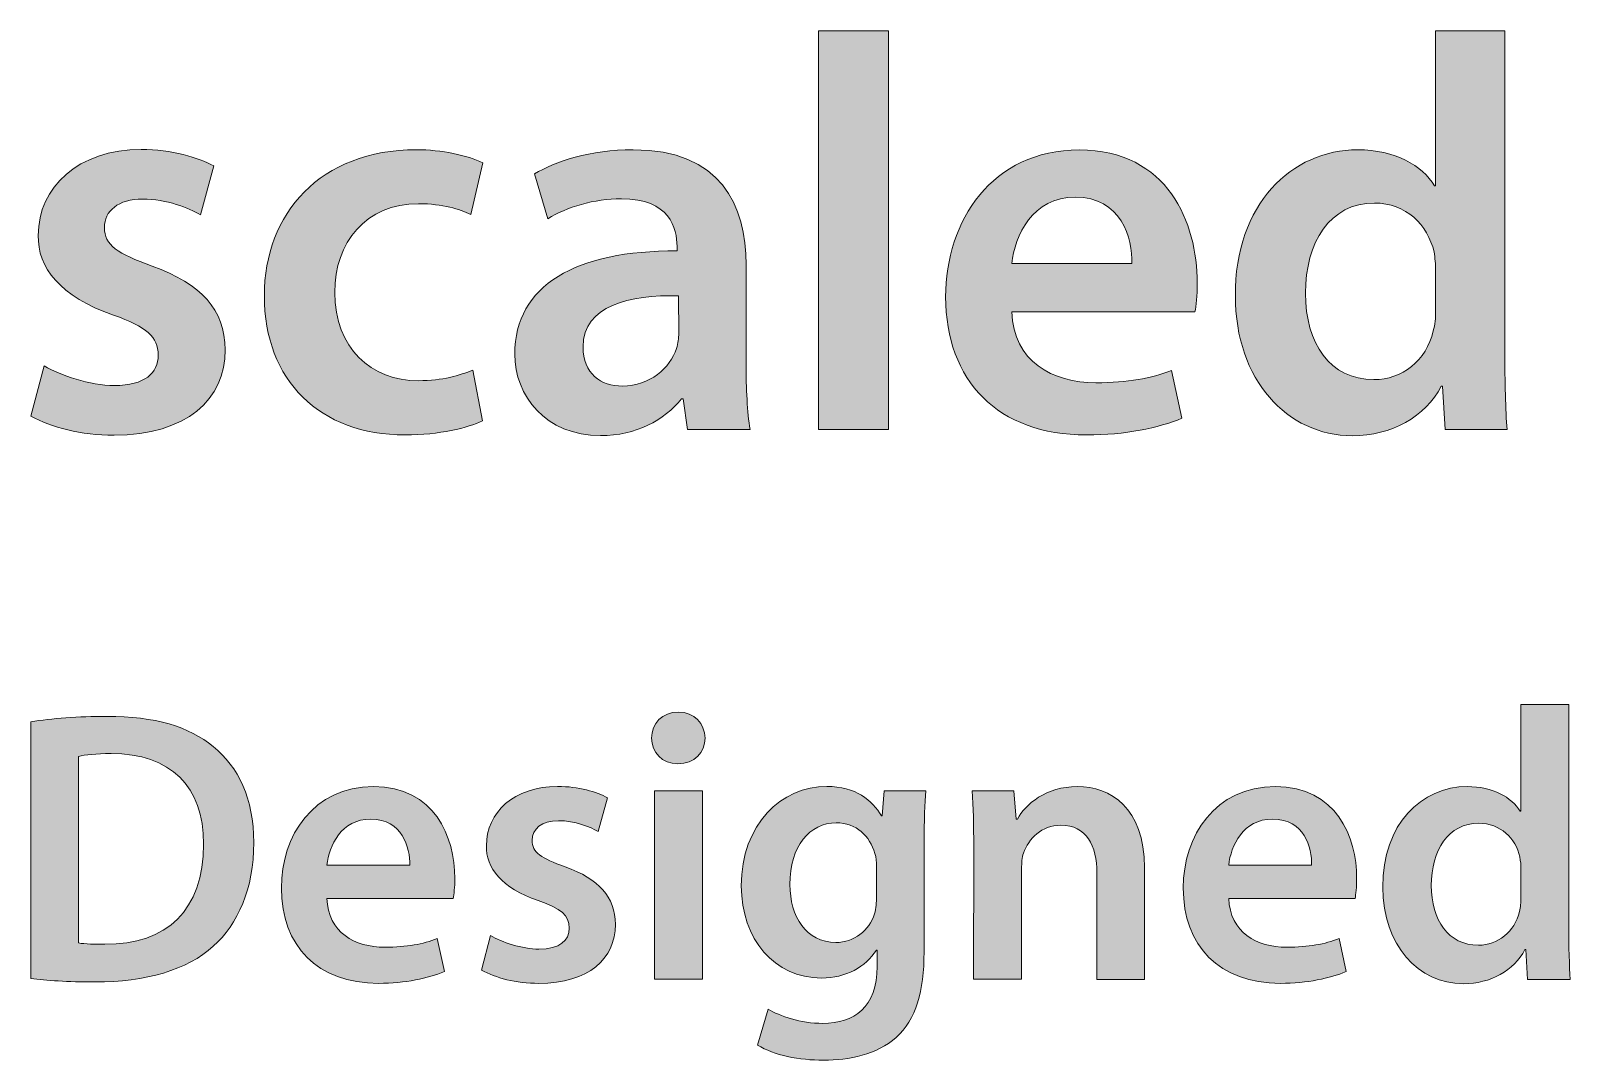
# Model space of a CAD drawing. Header units: inches. Extents: x 589 to 2016, y -1839 to -951.
# Drawn here: x 1206.03 to 1220.46, y -1617.81 to -1608.16 of the extents above; entities that cross this region are included whole.
import ezdxf

# ---------------------------------------------------------------- set-up
doc = ezdxf.new("R2010")
doc.units = ezdxf.units.IN
doc.header["$MEASUREMENT"] = 0
doc.layers.add('Layer 1', color=7, linetype='Continuous')

# ---------------------------------------------------------------- blocks, each defined once
blk = doc.blocks.new('block 74')
at = {"layer": 'Layer 1', "true_color": 0x010101}
h = blk.add_hatch(color=18, dxfattribs=at)
h.dxf.hatch_style = 2
h.paths.add_polyline_path([(1213.414, -1608.162), (1214.068, -1608.162), (1214.068, -1611.897), (1213.414, -1611.897)])
h = blk.add_hatch(color=18, dxfattribs=at)
h.dxf.hatch_style = 2
edge = h.paths.add_edge_path()
edge.add_spline(control_points=[(1219.844, -1608.162), (1219.844, -1608.162), (1219.844, -1611.176), (1219.844, -1611.176), (1219.844, -1611.438), (1219.853, -1611.723), (1219.865, -1611.897), (1219.865, -1611.897), (1219.286, -1611.897), (1219.286, -1611.897), (1219.286, -1611.897), (1219.259, -1611.491), (1219.259, -1611.491), (1219.259, -1611.491), (1219.249, -1611.491), (1219.249, -1611.491), (1219.096, -1611.778), (1218.786, -1611.955), (1218.414, -1611.955), (1217.804, -1611.955), (1217.319, -1611.432), (1217.319, -1610.645), (1217.312, -1609.786), (1217.85, -1609.276), (1218.465, -1609.276), (1218.818, -1609.276), (1219.07, -1609.425), (1219.186, -1609.613), (1219.186, -1609.613), (1219.196, -1609.613), (1219.196, -1609.613), (1219.196, -1609.613), (1219.196, -1608.162), (1219.196, -1608.162), (1219.196, -1608.162), (1219.844, -1608.162), (1219.844, -1608.162), (1219.844, -1608.162), (1219.844, -1608.162), (1219.844, -1608.162)], knot_values=[0, 0, 0, 0, 1, 1, 1, 2, 2, 2, 3, 3, 3, 4, 4, 4, 5, 5, 5, 6, 6, 6, 7, 7, 7, 8, 8, 8, 9, 9, 9, 10, 10, 10, 11, 11, 11, 12, 12, 12, 13, 13, 13, 13], degree=3, periodic=1)
edge = h.paths.add_edge_path()
edge.add_spline(control_points=[(1219.196, -1610.402), (1219.196, -1610.351), (1219.19, -1610.287), (1219.181, -1610.233), (1219.123, -1609.98), (1218.918, -1609.775), (1218.623, -1609.775), (1218.206, -1609.775), (1217.976, -1610.143), (1217.976, -1610.621), (1217.976, -1611.089), (1218.206, -1611.43), (1218.617, -1611.43), (1218.879, -1611.43), (1219.11, -1611.252), (1219.174, -1610.973), (1219.19, -1610.916), (1219.196, -1610.852), (1219.196, -1610.784), (1219.196, -1610.784), (1219.196, -1610.402), (1219.196, -1610.402), (1219.196, -1610.402), (1219.196, -1610.402), (1219.196, -1610.402)], knot_values=[0, 0, 0, 0, 1, 1, 1, 2, 2, 2, 3, 3, 3, 4, 4, 4, 5, 5, 5, 6, 6, 6, 7, 7, 7, 8, 8, 8, 8], degree=3, periodic=1)
h = blk.add_hatch(color=18, dxfattribs=at)
h.dxf.hatch_style = 2
edge = h.paths.add_edge_path()
edge.add_spline(control_points=[(1206.157, -1611.301), (1206.305, -1611.39), (1206.583, -1611.485), (1206.814, -1611.485), (1207.099, -1611.485), (1207.224, -1611.369), (1207.224, -1611.2), (1207.224, -1611.027), (1207.118, -1610.937), (1206.804, -1610.825), (1206.305, -1610.652), (1206.093, -1610.378), (1206.1, -1610.078), (1206.1, -1609.627), (1206.473, -1609.274), (1207.066, -1609.274), (1207.352, -1609.274), (1207.599, -1609.348), (1207.746, -1609.428), (1207.746, -1609.428), (1207.62, -1609.886), (1207.62, -1609.886), (1207.51, -1609.823), (1207.305, -1609.738), (1207.079, -1609.738), (1206.849, -1609.738), (1206.72, -1609.848), (1206.72, -1610.007), (1206.72, -1610.169), (1206.842, -1610.249), (1207.169, -1610.366), (1207.632, -1610.535), (1207.848, -1610.771), (1207.852, -1611.15), (1207.852, -1611.613), (1207.49, -1611.95), (1206.811, -1611.95), (1206.501, -1611.95), (1206.222, -1611.877), (1206.032, -1611.771), (1206.032, -1611.771), (1206.157, -1611.301), (1206.157, -1611.301)], knot_values=[0, 0, 0, 0, 1, 1, 1, 2, 2, 2, 3, 3, 3, 4, 4, 4, 5, 5, 5, 6, 6, 6, 7, 7, 7, 8, 8, 8, 9, 9, 9, 10, 10, 10, 11, 11, 11, 12, 12, 12, 13, 13, 13, 14, 14, 14, 14], degree=3, periodic=1)
h = blk.add_hatch(color=18, dxfattribs=at)
h.dxf.hatch_style = 2
edge = h.paths.add_edge_path()
edge.add_spline(control_points=[(1210.264, -1611.816), (1210.128, -1611.881), (1209.86, -1611.948), (1209.539, -1611.948), (1208.738, -1611.948), (1208.219, -1611.439), (1208.219, -1610.644), (1208.219, -1609.875), (1208.744, -1609.276), (1209.644, -1609.276), (1209.88, -1609.276), (1210.121, -1609.328), (1210.268, -1609.398), (1210.268, -1609.398), (1210.153, -1609.882), (1210.153, -1609.882), (1210.048, -1609.833), (1209.896, -1609.782), (1209.663, -1609.782), (1209.171, -1609.782), (1208.876, -1610.145), (1208.88, -1610.612), (1208.88, -1611.138), (1209.221, -1611.44), (1209.663, -1611.44), (1209.892, -1611.44), (1210.048, -1611.39), (1210.173, -1611.34), (1210.173, -1611.34), (1210.264, -1611.816), (1210.264, -1611.816)], knot_values=[0, 0, 0, 0, 1, 1, 1, 2, 2, 2, 3, 3, 3, 4, 4, 4, 5, 5, 5, 6, 6, 6, 7, 7, 7, 8, 8, 8, 9, 9, 9, 10, 10, 10, 10], degree=3, periodic=1)
h = blk.add_hatch(color=18, dxfattribs=at)
h.dxf.hatch_style = 2
edge = h.paths.add_edge_path()
edge.add_spline(control_points=[(1212.186, -1611.897), (1212.186, -1611.897), (1212.144, -1611.611), (1212.144, -1611.611), (1212.144, -1611.611), (1212.127, -1611.611), (1212.127, -1611.611), (1211.97, -1611.81), (1211.702, -1611.954), (1211.37, -1611.954), (1210.855, -1611.954), (1210.566, -1611.578), (1210.566, -1611.191), (1210.566, -1610.545), (1211.14, -1610.218), (1212.087, -1610.224), (1212.087, -1610.224), (1212.087, -1610.182), (1212.087, -1610.182), (1212.087, -1610.013), (1212.019, -1609.735), (1211.565, -1609.735), (1211.313, -1609.735), (1211.049, -1609.813), (1210.877, -1609.923), (1210.877, -1609.923), (1210.751, -1609.503), (1210.751, -1609.503), (1210.94, -1609.387), (1211.273, -1609.276), (1211.677, -1609.276), (1212.497, -1609.276), (1212.734, -1609.797), (1212.734, -1610.355), (1212.734, -1610.355), (1212.734, -1611.281), (1212.734, -1611.281), (1212.734, -1611.512), (1212.745, -1611.739), (1212.771, -1611.897), (1212.771, -1611.897), (1212.186, -1611.897), (1212.186, -1611.897), (1212.186, -1611.897), (1212.186, -1611.897), (1212.186, -1611.897)], knot_values=[0, 0, 0, 0, 1, 1, 1, 2, 2, 2, 3, 3, 3, 4, 4, 4, 5, 5, 5, 6, 6, 6, 7, 7, 7, 8, 8, 8, 9, 9, 9, 10, 10, 10, 11, 11, 11, 12, 12, 12, 13, 13, 13, 14, 14, 14, 15, 15, 15, 15], degree=3, periodic=1)
edge = h.paths.add_edge_path()
edge.add_spline(control_points=[(1212.101, -1610.644), (1211.643, -1610.635), (1211.206, -1610.734), (1211.206, -1611.122), (1211.206, -1611.375), (1211.37, -1611.49), (1211.575, -1611.49), (1211.832, -1611.49), (1212.024, -1611.321), (1212.081, -1611.137), (1212.097, -1611.09), (1212.103, -1611.038), (1212.103, -1610.998), (1212.103, -1610.998), (1212.101, -1610.644), (1212.101, -1610.644), (1212.101, -1610.644), (1212.101, -1610.644), (1212.101, -1610.644)], knot_values=[0, 0, 0, 0, 1, 1, 1, 2, 2, 2, 3, 3, 3, 4, 4, 4, 5, 5, 5, 6, 6, 6, 6], degree=3, periodic=1)
h = blk.add_hatch(color=18, dxfattribs=at)
h.dxf.hatch_style = 2
edge = h.paths.add_edge_path()
edge.add_spline(control_points=[(1215.224, -1610.796), (1215.24, -1611.259), (1215.603, -1611.459), (1216.012, -1611.459), (1216.313, -1611.459), (1216.528, -1611.417), (1216.722, -1611.344), (1216.722, -1611.344), (1216.818, -1611.792), (1216.818, -1611.792), (1216.597, -1611.881), (1216.292, -1611.948), (1215.924, -1611.948), (1215.093, -1611.948), (1214.604, -1611.439), (1214.604, -1610.654), (1214.604, -1609.943), (1215.037, -1609.278), (1215.856, -1609.278), (1216.687, -1609.278), (1216.962, -1609.961), (1216.962, -1610.523), (1216.962, -1610.646), (1216.952, -1610.738), (1216.94, -1610.796), (1216.94, -1610.796), (1215.224, -1610.796), (1215.224, -1610.796), (1215.224, -1610.796), (1215.224, -1610.796), (1215.224, -1610.796)], knot_values=[0, 0, 0, 0, 1, 1, 1, 2, 2, 2, 3, 3, 3, 4, 4, 4, 5, 5, 5, 6, 6, 6, 7, 7, 7, 8, 8, 8, 9, 9, 9, 10, 10, 10, 10], degree=3, periodic=1)
edge = h.paths.add_edge_path()
edge.add_spline(control_points=[(1216.35, -1610.343), (1216.356, -1610.107), (1216.25, -1609.719), (1215.819, -1609.719), (1215.419, -1609.719), (1215.251, -1610.08), (1215.223, -1610.343), (1215.223, -1610.343), (1216.35, -1610.343), (1216.35, -1610.343)], knot_values=[0, 0, 0, 0, 1, 1, 1, 2, 2, 2, 3, 3, 3, 3], degree=3, periodic=1)
at = {"layer": 'Layer 1', "lineweight": 0}
blk.add_lwpolyline([(1213.414, -1608.162), (1214.068, -1608.162), (1214.068, -1611.897), (1213.414, -1611.897), (1213.414, -1608.162)], dxfattribs=at)
for points, knots in [([(1219.844, -1608.162), (1219.844, -1608.162), (1219.844, -1611.176), (1219.844, -1611.176), (1219.844, -1611.438), (1219.853, -1611.723), (1219.865, -1611.897), (1219.865, -1611.897), (1219.286, -1611.897), (1219.286, -1611.897), (1219.286, -1611.897), (1219.259, -1611.491), (1219.259, -1611.491), (1219.259, -1611.491), (1219.249, -1611.491), (1219.249, -1611.491), (1219.096, -1611.778), (1218.786, -1611.955), (1218.414, -1611.955), (1217.804, -1611.955), (1217.319, -1611.432), (1217.319, -1610.645), (1217.312, -1609.786), (1217.85, -1609.276), (1218.465, -1609.276), (1218.818, -1609.276), (1219.07, -1609.425), (1219.186, -1609.613), (1219.186, -1609.613), (1219.196, -1609.613), (1219.196, -1609.613), (1219.196, -1609.613), (1219.196, -1608.162), (1219.196, -1608.162), (1219.196, -1608.162), (1219.844, -1608.162), (1219.844, -1608.162), (1219.844, -1608.162), (1219.844, -1608.162), (1219.844, -1608.162)], [0, 0, 0, 0, 1, 1, 1, 2, 2, 2, 3, 3, 3, 4, 4, 4, 5, 5, 5, 6, 6, 6, 7, 7, 7, 8, 8, 8, 9, 9, 9, 10, 10, 10, 11, 11, 11, 12, 12, 12, 13, 13, 13, 13]), ([(1206.157, -1611.301), (1206.305, -1611.39), (1206.583, -1611.485), (1206.814, -1611.485), (1207.099, -1611.485), (1207.224, -1611.369), (1207.224, -1611.2), (1207.224, -1611.027), (1207.118, -1610.937), (1206.804, -1610.825), (1206.305, -1610.652), (1206.093, -1610.378), (1206.1, -1610.078), (1206.1, -1609.627), (1206.473, -1609.274), (1207.066, -1609.274), (1207.352, -1609.274), (1207.599, -1609.348), (1207.746, -1609.428), (1207.746, -1609.428), (1207.62, -1609.886), (1207.62, -1609.886), (1207.51, -1609.823), (1207.305, -1609.738), (1207.079, -1609.738), (1206.849, -1609.738), (1206.72, -1609.848), (1206.72, -1610.007), (1206.72, -1610.169), (1206.842, -1610.249), (1207.169, -1610.366), (1207.632, -1610.535), (1207.848, -1610.771), (1207.852, -1611.15), (1207.852, -1611.613), (1207.49, -1611.95), (1206.811, -1611.95), (1206.501, -1611.95), (1206.222, -1611.877), (1206.032, -1611.771), (1206.032, -1611.771), (1206.157, -1611.301), (1206.157, -1611.301)], [0, 0, 0, 0, 1, 1, 1, 2, 2, 2, 3, 3, 3, 4, 4, 4, 5, 5, 5, 6, 6, 6, 7, 7, 7, 8, 8, 8, 9, 9, 9, 10, 10, 10, 11, 11, 11, 12, 12, 12, 13, 13, 13, 14, 14, 14, 14]), ([(1210.264, -1611.816), (1210.128, -1611.881), (1209.86, -1611.948), (1209.539, -1611.948), (1208.738, -1611.948), (1208.219, -1611.439), (1208.219, -1610.644), (1208.219, -1609.875), (1208.744, -1609.276), (1209.644, -1609.276), (1209.88, -1609.276), (1210.121, -1609.328), (1210.268, -1609.398), (1210.268, -1609.398), (1210.153, -1609.882), (1210.153, -1609.882), (1210.048, -1609.833), (1209.896, -1609.782), (1209.663, -1609.782), (1209.171, -1609.782), (1208.876, -1610.145), (1208.88, -1610.612), (1208.88, -1611.138), (1209.221, -1611.44), (1209.663, -1611.44), (1209.892, -1611.44), (1210.048, -1611.39), (1210.173, -1611.34), (1210.173, -1611.34), (1210.264, -1611.816), (1210.264, -1611.816)], [0, 0, 0, 0, 1, 1, 1, 2, 2, 2, 3, 3, 3, 4, 4, 4, 5, 5, 5, 6, 6, 6, 7, 7, 7, 8, 8, 8, 9, 9, 9, 10, 10, 10, 10]), ([(1212.186, -1611.897), (1212.186, -1611.897), (1212.144, -1611.611), (1212.144, -1611.611), (1212.144, -1611.611), (1212.127, -1611.611), (1212.127, -1611.611), (1211.97, -1611.81), (1211.702, -1611.954), (1211.37, -1611.954), (1210.855, -1611.954), (1210.566, -1611.578), (1210.566, -1611.191), (1210.566, -1610.545), (1211.14, -1610.218), (1212.087, -1610.224), (1212.087, -1610.224), (1212.087, -1610.182), (1212.087, -1610.182), (1212.087, -1610.013), (1212.019, -1609.735), (1211.565, -1609.735), (1211.313, -1609.735), (1211.049, -1609.813), (1210.877, -1609.923), (1210.877, -1609.923), (1210.751, -1609.503), (1210.751, -1609.503), (1210.94, -1609.387), (1211.273, -1609.276), (1211.677, -1609.276), (1212.497, -1609.276), (1212.734, -1609.797), (1212.734, -1610.355), (1212.734, -1610.355), (1212.734, -1611.281), (1212.734, -1611.281), (1212.734, -1611.512), (1212.745, -1611.739), (1212.771, -1611.897), (1212.771, -1611.897), (1212.186, -1611.897), (1212.186, -1611.897), (1212.186, -1611.897), (1212.186, -1611.897), (1212.186, -1611.897)], [0, 0, 0, 0, 1, 1, 1, 2, 2, 2, 3, 3, 3, 4, 4, 4, 5, 5, 5, 6, 6, 6, 7, 7, 7, 8, 8, 8, 9, 9, 9, 10, 10, 10, 11, 11, 11, 12, 12, 12, 13, 13, 13, 14, 14, 14, 15, 15, 15, 15]), ([(1215.224, -1610.796), (1215.24, -1611.259), (1215.603, -1611.459), (1216.012, -1611.459), (1216.313, -1611.459), (1216.528, -1611.417), (1216.722, -1611.344), (1216.722, -1611.344), (1216.818, -1611.792), (1216.818, -1611.792), (1216.597, -1611.881), (1216.292, -1611.948), (1215.924, -1611.948), (1215.093, -1611.948), (1214.604, -1611.439), (1214.604, -1610.654), (1214.604, -1609.943), (1215.037, -1609.278), (1215.856, -1609.278), (1216.687, -1609.278), (1216.962, -1609.961), (1216.962, -1610.523), (1216.962, -1610.646), (1216.952, -1610.738), (1216.94, -1610.796), (1216.94, -1610.796), (1215.224, -1610.796), (1215.224, -1610.796), (1215.224, -1610.796), (1215.224, -1610.796), (1215.224, -1610.796)], [0, 0, 0, 0, 1, 1, 1, 2, 2, 2, 3, 3, 3, 4, 4, 4, 5, 5, 5, 6, 6, 6, 7, 7, 7, 8, 8, 8, 9, 9, 9, 10, 10, 10, 10]), ([(1216.35, -1610.343), (1216.356, -1610.107), (1216.25, -1609.719), (1215.819, -1609.719), (1215.419, -1609.719), (1215.251, -1610.08), (1215.223, -1610.343), (1215.223, -1610.343), (1216.35, -1610.343), (1216.35, -1610.343)], [0, 0, 0, 0, 1, 1, 1, 2, 2, 2, 3, 3, 3, 3]), ([(1219.196, -1610.402), (1219.196, -1610.351), (1219.19, -1610.287), (1219.181, -1610.233), (1219.123, -1609.98), (1218.918, -1609.775), (1218.623, -1609.775), (1218.206, -1609.775), (1217.976, -1610.143), (1217.976, -1610.621), (1217.976, -1611.089), (1218.206, -1611.43), (1218.617, -1611.43), (1218.879, -1611.43), (1219.11, -1611.252), (1219.174, -1610.973), (1219.19, -1610.916), (1219.196, -1610.852), (1219.196, -1610.784), (1219.196, -1610.784), (1219.196, -1610.402), (1219.196, -1610.402), (1219.196, -1610.402), (1219.196, -1610.402), (1219.196, -1610.402)], [0, 0, 0, 0, 1, 1, 1, 2, 2, 2, 3, 3, 3, 4, 4, 4, 5, 5, 5, 6, 6, 6, 7, 7, 7, 8, 8, 8, 8]), ([(1212.101, -1610.644), (1211.643, -1610.635), (1211.206, -1610.734), (1211.206, -1611.122), (1211.206, -1611.375), (1211.37, -1611.49), (1211.575, -1611.49), (1211.832, -1611.49), (1212.024, -1611.321), (1212.081, -1611.137), (1212.097, -1611.09), (1212.103, -1611.038), (1212.103, -1610.998), (1212.103, -1610.998), (1212.101, -1610.644), (1212.101, -1610.644), (1212.101, -1610.644), (1212.101, -1610.644), (1212.101, -1610.644)], [0, 0, 0, 0, 1, 1, 1, 2, 2, 2, 3, 3, 3, 4, 4, 4, 5, 5, 5, 6, 6, 6, 6])]:
    blk.add_open_spline(points, degree=3, knots=knots, dxfattribs=at)
blk = doc.blocks.new('block 75')
at = {"layer": 'Layer 1', "true_color": 0x010101}
h = blk.add_hatch(color=18, dxfattribs=at)
h.dxf.hatch_style = 2
edge = h.paths.add_edge_path()
edge.add_spline(control_points=[(1220.443, -1614.472), (1220.443, -1614.472), (1220.443, -1616.551), (1220.443, -1616.551), (1220.443, -1616.734), (1220.45, -1616.929), (1220.457, -1617.049), (1220.457, -1617.049), (1220.058, -1617.049), (1220.058, -1617.049), (1220.058, -1617.049), (1220.04, -1616.77), (1220.04, -1616.77), (1220.04, -1616.77), (1220.033, -1616.77), (1220.033, -1616.77), (1219.927, -1616.967), (1219.714, -1617.089), (1219.455, -1617.089), (1219.036, -1617.089), (1218.701, -1616.73), (1218.701, -1616.186), (1218.696, -1615.594), (1219.067, -1615.242), (1219.492, -1615.242), (1219.734, -1615.242), (1219.909, -1615.343), (1219.988, -1615.474), (1219.988, -1615.474), (1219.996, -1615.474), (1219.996, -1615.474), (1219.996, -1615.474), (1219.996, -1614.473), (1219.996, -1614.473), (1219.996, -1614.473), (1220.443, -1614.472), (1220.443, -1614.472), (1220.443, -1614.472), (1220.443, -1614.472), (1220.443, -1614.472)], knot_values=[0, 0, 0, 0, 1, 1, 1, 2, 2, 2, 3, 3, 3, 4, 4, 4, 5, 5, 5, 6, 6, 6, 7, 7, 7, 8, 8, 8, 9, 9, 9, 10, 10, 10, 11, 11, 11, 12, 12, 12, 13, 13, 13, 13], degree=3, periodic=1)
edge = h.paths.add_edge_path()
edge.add_spline(control_points=[(1219.996, -1616.018), (1219.996, -1615.982), (1219.992, -1615.939), (1219.985, -1615.901), (1219.946, -1615.728), (1219.804, -1615.586), (1219.601, -1615.586), (1219.314, -1615.586), (1219.155, -1615.84), (1219.155, -1616.169), (1219.155, -1616.492), (1219.314, -1616.728), (1219.597, -1616.728), (1219.778, -1616.728), (1219.937, -1616.604), (1219.982, -1616.412), (1219.992, -1616.372), (1219.996, -1616.328), (1219.996, -1616.282), (1219.996, -1616.282), (1219.996, -1616.018), (1219.996, -1616.018), (1219.996, -1616.018), (1219.996, -1616.018), (1219.996, -1616.018)], knot_values=[0, 0, 0, 0, 1, 1, 1, 2, 2, 2, 3, 3, 3, 4, 4, 4, 5, 5, 5, 6, 6, 6, 7, 7, 7, 8, 8, 8, 8], degree=3, periodic=1)
h = blk.add_hatch(color=18, dxfattribs=at)
h.dxf.hatch_style = 2
edge = h.paths.add_edge_path()
edge.add_spline(control_points=[(1206.03, -1614.636), (1206.227, -1614.603), (1206.476, -1614.585), (1206.742, -1614.585), (1207.199, -1614.585), (1207.514, -1614.679), (1207.74, -1614.868), (1207.976, -1615.06), (1208.12, -1615.35), (1208.12, -1615.767), (1208.12, -1616.202), (1207.972, -1616.529), (1207.74, -1616.739), (1207.497, -1616.96), (1207.108, -1617.073), (1206.633, -1617.073), (1206.372, -1617.073), (1206.176, -1617.058), (1206.03, -1617.04), (1206.03, -1617.04), (1206.03, -1614.636), (1206.03, -1614.636), (1206.03, -1614.636), (1206.03, -1614.636), (1206.03, -1614.636)], knot_values=[0, 0, 0, 0, 1, 1, 1, 2, 2, 2, 3, 3, 3, 4, 4, 4, 5, 5, 5, 6, 6, 6, 7, 7, 7, 8, 8, 8, 8], degree=3, periodic=1)
edge = h.paths.add_edge_path()
edge.add_spline(control_points=[(1206.476, -1616.707), (1206.539, -1616.719), (1206.633, -1616.719), (1206.723, -1616.719), (1207.305, -1616.722), (1207.649, -1616.402), (1207.649, -1615.781), (1207.653, -1615.241), (1207.34, -1614.933), (1206.782, -1614.933), (1206.641, -1614.933), (1206.54, -1614.944), (1206.477, -1614.959), (1206.477, -1614.959), (1206.476, -1616.707), (1206.476, -1616.707), (1206.476, -1616.707), (1206.476, -1616.707), (1206.476, -1616.707)], knot_values=[0, 0, 0, 0, 1, 1, 1, 2, 2, 2, 3, 3, 3, 4, 4, 4, 5, 5, 5, 6, 6, 6, 6], degree=3, periodic=1)
h = blk.add_hatch(color=18, dxfattribs=at)
h.dxf.hatch_style = 2
edge = h.paths.add_edge_path()
edge.add_spline(control_points=[(1212.349, -1614.788), (1212.349, -1614.922), (1212.251, -1615.028), (1212.095, -1615.028), (1211.947, -1615.028), (1211.848, -1614.921), (1211.848, -1614.788), (1211.848, -1614.65), (1211.95, -1614.545), (1212.098, -1614.545), (1212.251, -1614.545), (1212.346, -1614.65), (1212.349, -1614.788)], knot_values=[0, 0, 0, 0, 1, 1, 1, 2, 2, 2, 3, 3, 3, 4, 4, 4, 4], degree=3, periodic=1)
h.paths.add_polyline_path([(1211.874, -1617.048), (1211.874, -1615.281), (1212.324, -1615.281), (1212.324, -1617.048)])
h = blk.add_hatch(color=18, dxfattribs=at)
h.dxf.hatch_style = 2
edge = h.paths.add_edge_path()
edge.add_spline(control_points=[(1208.806, -1616.29), (1208.816, -1616.609), (1209.066, -1616.747), (1209.349, -1616.747), (1209.557, -1616.747), (1209.705, -1616.719), (1209.84, -1616.667), (1209.84, -1616.667), (1209.906, -1616.976), (1209.906, -1616.976), (1209.752, -1617.038), (1209.543, -1617.086), (1209.289, -1617.086), (1208.716, -1617.086), (1208.379, -1616.734), (1208.379, -1616.193), (1208.379, -1615.703), (1208.677, -1615.243), (1209.242, -1615.243), (1209.814, -1615.243), (1210.004, -1615.714), (1210.004, -1616.103), (1210.004, -1616.187), (1209.997, -1616.252), (1209.988, -1616.291), (1209.988, -1616.291), (1208.806, -1616.29), (1208.806, -1616.29), (1208.806, -1616.29), (1208.806, -1616.29), (1208.806, -1616.29)], knot_values=[0, 0, 0, 0, 1, 1, 1, 2, 2, 2, 3, 3, 3, 4, 4, 4, 5, 5, 5, 6, 6, 6, 7, 7, 7, 8, 8, 8, 9, 9, 9, 10, 10, 10, 10], degree=3, periodic=1)
edge = h.paths.add_edge_path()
edge.add_spline(control_points=[(1209.582, -1615.979), (1209.586, -1615.815), (1209.513, -1615.547), (1209.216, -1615.547), (1208.94, -1615.547), (1208.824, -1615.797), (1208.805, -1615.979), (1208.805, -1615.979), (1209.582, -1615.979), (1209.582, -1615.979)], knot_values=[0, 0, 0, 0, 1, 1, 1, 2, 2, 2, 3, 3, 3, 3], degree=3, periodic=1)
h = blk.add_hatch(color=18, dxfattribs=at)
h.dxf.hatch_style = 2
edge = h.paths.add_edge_path()
edge.add_spline(control_points=[(1210.34, -1616.639), (1210.441, -1616.7), (1210.634, -1616.765), (1210.793, -1616.765), (1210.989, -1616.765), (1211.076, -1616.685), (1211.076, -1616.569), (1211.076, -1616.448), (1211.004, -1616.387), (1210.786, -1616.311), (1210.441, -1616.192), (1210.296, -1616.003), (1210.3, -1615.797), (1210.3, -1615.485), (1210.558, -1615.241), (1210.968, -1615.241), (1211.164, -1615.241), (1211.334, -1615.293), (1211.436, -1615.347), (1211.436, -1615.347), (1211.349, -1615.663), (1211.349, -1615.663), (1211.273, -1615.62), (1211.131, -1615.562), (1210.976, -1615.562), (1210.816, -1615.562), (1210.729, -1615.638), (1210.729, -1615.747), (1210.729, -1615.859), (1210.812, -1615.914), (1211.038, -1615.994), (1211.356, -1616.11), (1211.505, -1616.272), (1211.509, -1616.534), (1211.509, -1616.854), (1211.259, -1617.086), (1210.791, -1617.086), (1210.577, -1617.086), (1210.385, -1617.035), (1210.254, -1616.962), (1210.254, -1616.962), (1210.34, -1616.639), (1210.34, -1616.639)], knot_values=[0, 0, 0, 0, 1, 1, 1, 2, 2, 2, 3, 3, 3, 4, 4, 4, 5, 5, 5, 6, 6, 6, 7, 7, 7, 8, 8, 8, 9, 9, 9, 10, 10, 10, 11, 11, 11, 12, 12, 12, 13, 13, 13, 14, 14, 14, 14], degree=3, periodic=1)
h = blk.add_hatch(color=18, dxfattribs=at)
h.dxf.hatch_style = 2
edge = h.paths.add_edge_path()
edge.add_spline(control_points=[(1214.418, -1615.282), (1214.41, -1615.401), (1214.402, -1615.547), (1214.402, -1615.79), (1214.402, -1615.79), (1214.402, -1616.791), (1214.402, -1616.791), (1214.402, -1617.161), (1214.326, -1617.425), (1214.141, -1617.592), (1213.956, -1617.755), (1213.702, -1617.806), (1213.459, -1617.806), (1213.234, -1617.806), (1212.995, -1617.759), (1212.842, -1617.665), (1212.842, -1617.665), (1212.94, -1617.327), (1212.94, -1617.327), (1213.052, -1617.393), (1213.241, -1617.461), (1213.454, -1617.461), (1213.744, -1617.461), (1213.963, -1617.309), (1213.963, -1616.928), (1213.963, -1616.928), (1213.963, -1616.776), (1213.963, -1616.776), (1213.963, -1616.776), (1213.955, -1616.776), (1213.955, -1616.776), (1213.853, -1616.931), (1213.672, -1617.036), (1213.44, -1617.036), (1213.001, -1617.036), (1212.689, -1616.674), (1212.689, -1616.173), (1212.689, -1615.592), (1213.067, -1615.241), (1213.49, -1615.241), (1213.759, -1615.241), (1213.919, -1615.371), (1214.002, -1615.516), (1214.002, -1615.516), (1214.009, -1615.516), (1214.009, -1615.516), (1214.009, -1615.516), (1214.027, -1615.281), (1214.027, -1615.281), (1214.027, -1615.281), (1214.417, -1615.281), (1214.417, -1615.281), (1214.417, -1615.281), (1214.417, -1615.282), (1214.417, -1615.282), (1214.417, -1615.282), (1214.418, -1615.282), (1214.418, -1615.282)], knot_values=[0, 0, 0, 0, 1, 1, 1, 2, 2, 2, 3, 3, 3, 4, 4, 4, 5, 5, 5, 6, 6, 6, 7, 7, 7, 8, 8, 8, 9, 9, 9, 10, 10, 10, 11, 11, 11, 12, 12, 12, 13, 13, 13, 14, 14, 14, 15, 15, 15, 16, 16, 16, 17, 17, 17, 18, 18, 18, 19, 19, 19, 19], degree=3, periodic=1)
edge = h.paths.add_edge_path()
edge.add_spline(control_points=[(1213.956, -1615.989), (1213.956, -1615.949), (1213.953, -1615.905), (1213.941, -1615.869), (1213.895, -1615.706), (1213.767, -1615.582), (1213.579, -1615.582), (1213.329, -1615.582), (1213.145, -1615.799), (1213.145, -1616.159), (1213.145, -1616.459), (1213.297, -1616.703), (1213.576, -1616.703), (1213.744, -1616.703), (1213.888, -1616.593), (1213.938, -1616.433), (1213.95, -1616.386), (1213.956, -1616.324), (1213.956, -1616.274), (1213.956, -1616.274), (1213.956, -1615.989), (1213.956, -1615.989), (1213.956, -1615.989), (1213.956, -1615.989), (1213.956, -1615.989)], knot_values=[0, 0, 0, 0, 1, 1, 1, 2, 2, 2, 3, 3, 3, 4, 4, 4, 5, 5, 5, 6, 6, 6, 7, 7, 7, 8, 8, 8, 8], degree=3, periodic=1)
h = blk.add_hatch(color=18, dxfattribs=at)
h.dxf.hatch_style = 2
edge = h.paths.add_edge_path()
edge.add_spline(control_points=[(1214.867, -1615.808), (1214.867, -1615.604), (1214.863, -1615.434), (1214.852, -1615.282), (1214.852, -1615.282), (1215.243, -1615.282), (1215.243, -1615.282), (1215.243, -1615.282), (1215.265, -1615.547), (1215.265, -1615.547), (1215.265, -1615.547), (1215.276, -1615.547), (1215.276, -1615.547), (1215.352, -1615.409), (1215.545, -1615.242), (1215.839, -1615.242), (1216.148, -1615.242), (1216.467, -1615.441), (1216.467, -1616), (1216.467, -1616), (1216.467, -1617.049), (1216.467, -1617.049), (1216.467, -1617.049), (1216.021, -1617.049), (1216.021, -1617.049), (1216.021, -1617.049), (1216.021, -1616.051), (1216.021, -1616.051), (1216.021, -1615.797), (1215.925, -1615.604), (1215.683, -1615.604), (1215.505, -1615.604), (1215.381, -1615.731), (1215.334, -1615.866), (1215.319, -1615.904), (1215.316, -1615.96), (1215.316, -1616.011), (1215.316, -1616.011), (1215.316, -1617.048), (1215.316, -1617.048), (1215.316, -1617.048), (1214.866, -1617.048), (1214.866, -1617.048), (1214.866, -1617.048), (1214.867, -1615.808), (1214.867, -1615.808), (1214.867, -1615.808), (1214.867, -1615.808), (1214.867, -1615.808)], knot_values=[0, 0, 0, 0, 1, 1, 1, 2, 2, 2, 3, 3, 3, 4, 4, 4, 5, 5, 5, 6, 6, 6, 7, 7, 7, 8, 8, 8, 9, 9, 9, 10, 10, 10, 11, 11, 11, 12, 12, 12, 13, 13, 13, 14, 14, 14, 15, 15, 15, 16, 16, 16, 16], degree=3, periodic=1)
h = blk.add_hatch(color=18, dxfattribs=at)
h.dxf.hatch_style = 2
edge = h.paths.add_edge_path()
edge.add_spline(control_points=[(1217.257, -1616.29), (1217.269, -1616.609), (1217.518, -1616.747), (1217.801, -1616.747), (1218.008, -1616.747), (1218.157, -1616.719), (1218.291, -1616.667), (1218.291, -1616.667), (1218.357, -1616.976), (1218.357, -1616.976), (1218.204, -1617.038), (1217.995, -1617.086), (1217.741, -1617.086), (1217.168, -1617.086), (1216.831, -1616.734), (1216.831, -1616.193), (1216.831, -1615.703), (1217.129, -1615.243), (1217.694, -1615.243), (1218.266, -1615.243), (1218.456, -1615.714), (1218.456, -1616.103), (1218.456, -1616.187), (1218.448, -1616.252), (1218.441, -1616.291), (1218.441, -1616.291), (1217.257, -1616.29), (1217.257, -1616.29), (1217.257, -1616.29), (1217.257, -1616.29), (1217.257, -1616.29)], knot_values=[0, 0, 0, 0, 1, 1, 1, 2, 2, 2, 3, 3, 3, 4, 4, 4, 5, 5, 5, 6, 6, 6, 7, 7, 7, 8, 8, 8, 9, 9, 9, 10, 10, 10, 10], degree=3, periodic=1)
edge = h.paths.add_edge_path()
edge.add_spline(control_points=[(1218.034, -1615.979), (1218.038, -1615.815), (1217.966, -1615.547), (1217.668, -1615.547), (1217.392, -1615.547), (1217.276, -1615.797), (1217.257, -1615.979), (1217.257, -1615.979), (1218.034, -1615.979), (1218.034, -1615.979)], knot_values=[0, 0, 0, 0, 1, 1, 1, 2, 2, 2, 3, 3, 3, 3], degree=3, periodic=1)
at = {"layer": 'Layer 1', "lineweight": 0}
blk.add_lwpolyline([(1211.874, -1617.048), (1211.874, -1615.281), (1212.324, -1615.281), (1212.324, -1617.048), (1211.874, -1617.048)], dxfattribs=at)
for points, knots in [([(1220.443, -1614.472), (1220.443, -1614.472), (1220.443, -1616.551), (1220.443, -1616.551), (1220.443, -1616.734), (1220.45, -1616.929), (1220.457, -1617.049), (1220.457, -1617.049), (1220.058, -1617.049), (1220.058, -1617.049), (1220.058, -1617.049), (1220.04, -1616.77), (1220.04, -1616.77), (1220.04, -1616.77), (1220.033, -1616.77), (1220.033, -1616.77), (1219.927, -1616.967), (1219.714, -1617.089), (1219.455, -1617.089), (1219.036, -1617.089), (1218.701, -1616.73), (1218.701, -1616.186), (1218.696, -1615.594), (1219.067, -1615.242), (1219.492, -1615.242), (1219.734, -1615.242), (1219.909, -1615.343), (1219.988, -1615.474), (1219.988, -1615.474), (1219.996, -1615.474), (1219.996, -1615.474), (1219.996, -1615.474), (1219.996, -1614.473), (1219.996, -1614.473), (1219.996, -1614.473), (1220.443, -1614.472), (1220.443, -1614.472), (1220.443, -1614.472), (1220.443, -1614.472), (1220.443, -1614.472)], [0, 0, 0, 0, 1, 1, 1, 2, 2, 2, 3, 3, 3, 4, 4, 4, 5, 5, 5, 6, 6, 6, 7, 7, 7, 8, 8, 8, 9, 9, 9, 10, 10, 10, 11, 11, 11, 12, 12, 12, 13, 13, 13, 13]), ([(1206.03, -1614.636), (1206.227, -1614.603), (1206.476, -1614.585), (1206.742, -1614.585), (1207.199, -1614.585), (1207.514, -1614.679), (1207.74, -1614.868), (1207.976, -1615.06), (1208.12, -1615.35), (1208.12, -1615.767), (1208.12, -1616.202), (1207.972, -1616.529), (1207.74, -1616.739), (1207.497, -1616.96), (1207.108, -1617.073), (1206.633, -1617.073), (1206.372, -1617.073), (1206.176, -1617.058), (1206.03, -1617.04), (1206.03, -1617.04), (1206.03, -1614.636), (1206.03, -1614.636), (1206.03, -1614.636), (1206.03, -1614.636), (1206.03, -1614.636)], [0, 0, 0, 0, 1, 1, 1, 2, 2, 2, 3, 3, 3, 4, 4, 4, 5, 5, 5, 6, 6, 6, 7, 7, 7, 8, 8, 8, 8]), ([(1212.349, -1614.788), (1212.349, -1614.922), (1212.251, -1615.028), (1212.095, -1615.028), (1211.947, -1615.028), (1211.848, -1614.921), (1211.848, -1614.788), (1211.848, -1614.65), (1211.95, -1614.545), (1212.098, -1614.545), (1212.251, -1614.545), (1212.346, -1614.65), (1212.349, -1614.788)], [0, 0, 0, 0, 1, 1, 1, 2, 2, 2, 3, 3, 3, 4, 4, 4, 4]), ([(1206.476, -1616.707), (1206.539, -1616.719), (1206.633, -1616.719), (1206.723, -1616.719), (1207.305, -1616.722), (1207.649, -1616.402), (1207.649, -1615.781), (1207.653, -1615.241), (1207.34, -1614.933), (1206.782, -1614.933), (1206.641, -1614.933), (1206.54, -1614.944), (1206.477, -1614.959), (1206.477, -1614.959), (1206.476, -1616.707), (1206.476, -1616.707), (1206.476, -1616.707), (1206.476, -1616.707), (1206.476, -1616.707)], [0, 0, 0, 0, 1, 1, 1, 2, 2, 2, 3, 3, 3, 4, 4, 4, 5, 5, 5, 6, 6, 6, 6]), ([(1208.806, -1616.29), (1208.816, -1616.609), (1209.066, -1616.747), (1209.349, -1616.747), (1209.557, -1616.747), (1209.705, -1616.719), (1209.84, -1616.667), (1209.84, -1616.667), (1209.906, -1616.976), (1209.906, -1616.976), (1209.752, -1617.038), (1209.543, -1617.086), (1209.289, -1617.086), (1208.716, -1617.086), (1208.379, -1616.734), (1208.379, -1616.193), (1208.379, -1615.703), (1208.677, -1615.243), (1209.242, -1615.243), (1209.814, -1615.243), (1210.004, -1615.714), (1210.004, -1616.103), (1210.004, -1616.187), (1209.997, -1616.252), (1209.988, -1616.291), (1209.988, -1616.291), (1208.806, -1616.29), (1208.806, -1616.29), (1208.806, -1616.29), (1208.806, -1616.29), (1208.806, -1616.29)], [0, 0, 0, 0, 1, 1, 1, 2, 2, 2, 3, 3, 3, 4, 4, 4, 5, 5, 5, 6, 6, 6, 7, 7, 7, 8, 8, 8, 9, 9, 9, 10, 10, 10, 10]), ([(1210.34, -1616.639), (1210.441, -1616.7), (1210.634, -1616.765), (1210.793, -1616.765), (1210.989, -1616.765), (1211.076, -1616.685), (1211.076, -1616.569), (1211.076, -1616.448), (1211.004, -1616.387), (1210.786, -1616.311), (1210.441, -1616.192), (1210.296, -1616.003), (1210.3, -1615.797), (1210.3, -1615.485), (1210.558, -1615.241), (1210.968, -1615.241), (1211.164, -1615.241), (1211.334, -1615.293), (1211.436, -1615.347), (1211.436, -1615.347), (1211.349, -1615.663), (1211.349, -1615.663), (1211.273, -1615.62), (1211.131, -1615.562), (1210.976, -1615.562), (1210.816, -1615.562), (1210.729, -1615.638), (1210.729, -1615.747), (1210.729, -1615.859), (1210.812, -1615.914), (1211.038, -1615.994), (1211.356, -1616.11), (1211.505, -1616.272), (1211.509, -1616.534), (1211.509, -1616.854), (1211.259, -1617.086), (1210.791, -1617.086), (1210.577, -1617.086), (1210.385, -1617.035), (1210.254, -1616.962), (1210.254, -1616.962), (1210.34, -1616.639), (1210.34, -1616.639)], [0, 0, 0, 0, 1, 1, 1, 2, 2, 2, 3, 3, 3, 4, 4, 4, 5, 5, 5, 6, 6, 6, 7, 7, 7, 8, 8, 8, 9, 9, 9, 10, 10, 10, 11, 11, 11, 12, 12, 12, 13, 13, 13, 14, 14, 14, 14]), ([(1214.418, -1615.282), (1214.41, -1615.401), (1214.402, -1615.547), (1214.402, -1615.79), (1214.402, -1615.79), (1214.402, -1616.791), (1214.402, -1616.791), (1214.402, -1617.161), (1214.326, -1617.425), (1214.141, -1617.592), (1213.956, -1617.755), (1213.702, -1617.806), (1213.459, -1617.806), (1213.234, -1617.806), (1212.995, -1617.759), (1212.842, -1617.665), (1212.842, -1617.665), (1212.94, -1617.327), (1212.94, -1617.327), (1213.052, -1617.393), (1213.241, -1617.461), (1213.454, -1617.461), (1213.744, -1617.461), (1213.963, -1617.309), (1213.963, -1616.928), (1213.963, -1616.928), (1213.963, -1616.776), (1213.963, -1616.776), (1213.963, -1616.776), (1213.955, -1616.776), (1213.955, -1616.776), (1213.853, -1616.931), (1213.672, -1617.036), (1213.44, -1617.036), (1213.001, -1617.036), (1212.689, -1616.674), (1212.689, -1616.173), (1212.689, -1615.592), (1213.067, -1615.241), (1213.49, -1615.241), (1213.759, -1615.241), (1213.919, -1615.371), (1214.002, -1615.516), (1214.002, -1615.516), (1214.009, -1615.516), (1214.009, -1615.516), (1214.009, -1615.516), (1214.027, -1615.281), (1214.027, -1615.281), (1214.027, -1615.281), (1214.417, -1615.281), (1214.417, -1615.281), (1214.417, -1615.281), (1214.417, -1615.282), (1214.417, -1615.282), (1214.417, -1615.282), (1214.418, -1615.282), (1214.418, -1615.282)], [0, 0, 0, 0, 1, 1, 1, 2, 2, 2, 3, 3, 3, 4, 4, 4, 5, 5, 5, 6, 6, 6, 7, 7, 7, 8, 8, 8, 9, 9, 9, 10, 10, 10, 11, 11, 11, 12, 12, 12, 13, 13, 13, 14, 14, 14, 15, 15, 15, 16, 16, 16, 17, 17, 17, 18, 18, 18, 19, 19, 19, 19]), ([(1214.867, -1615.808), (1214.867, -1615.604), (1214.863, -1615.434), (1214.852, -1615.282), (1214.852, -1615.282), (1215.243, -1615.282), (1215.243, -1615.282), (1215.243, -1615.282), (1215.265, -1615.547), (1215.265, -1615.547), (1215.265, -1615.547), (1215.276, -1615.547), (1215.276, -1615.547), (1215.352, -1615.409), (1215.545, -1615.242), (1215.839, -1615.242), (1216.148, -1615.242), (1216.467, -1615.441), (1216.467, -1616), (1216.467, -1616), (1216.467, -1617.049), (1216.467, -1617.049), (1216.467, -1617.049), (1216.021, -1617.049), (1216.021, -1617.049), (1216.021, -1617.049), (1216.021, -1616.051), (1216.021, -1616.051), (1216.021, -1615.797), (1215.925, -1615.604), (1215.683, -1615.604), (1215.505, -1615.604), (1215.381, -1615.731), (1215.334, -1615.866), (1215.319, -1615.904), (1215.316, -1615.96), (1215.316, -1616.011), (1215.316, -1616.011), (1215.316, -1617.048), (1215.316, -1617.048), (1215.316, -1617.048), (1214.866, -1617.048), (1214.866, -1617.048), (1214.866, -1617.048), (1214.867, -1615.808), (1214.867, -1615.808), (1214.867, -1615.808), (1214.867, -1615.808), (1214.867, -1615.808)], [0, 0, 0, 0, 1, 1, 1, 2, 2, 2, 3, 3, 3, 4, 4, 4, 5, 5, 5, 6, 6, 6, 7, 7, 7, 8, 8, 8, 9, 9, 9, 10, 10, 10, 11, 11, 11, 12, 12, 12, 13, 13, 13, 14, 14, 14, 15, 15, 15, 16, 16, 16, 16]), ([(1217.257, -1616.29), (1217.269, -1616.609), (1217.518, -1616.747), (1217.801, -1616.747), (1218.008, -1616.747), (1218.157, -1616.719), (1218.291, -1616.667), (1218.291, -1616.667), (1218.357, -1616.976), (1218.357, -1616.976), (1218.204, -1617.038), (1217.995, -1617.086), (1217.741, -1617.086), (1217.168, -1617.086), (1216.831, -1616.734), (1216.831, -1616.193), (1216.831, -1615.703), (1217.129, -1615.243), (1217.694, -1615.243), (1218.266, -1615.243), (1218.456, -1615.714), (1218.456, -1616.103), (1218.456, -1616.187), (1218.448, -1616.252), (1218.441, -1616.291), (1218.441, -1616.291), (1217.257, -1616.29), (1217.257, -1616.29), (1217.257, -1616.29), (1217.257, -1616.29), (1217.257, -1616.29)], [0, 0, 0, 0, 1, 1, 1, 2, 2, 2, 3, 3, 3, 4, 4, 4, 5, 5, 5, 6, 6, 6, 7, 7, 7, 8, 8, 8, 9, 9, 9, 10, 10, 10, 10]), ([(1209.582, -1615.979), (1209.586, -1615.815), (1209.513, -1615.547), (1209.216, -1615.547), (1208.94, -1615.547), (1208.824, -1615.797), (1208.805, -1615.979), (1208.805, -1615.979), (1209.582, -1615.979), (1209.582, -1615.979)], [0, 0, 0, 0, 1, 1, 1, 2, 2, 2, 3, 3, 3, 3]), ([(1213.956, -1615.989), (1213.956, -1615.949), (1213.953, -1615.905), (1213.941, -1615.869), (1213.895, -1615.706), (1213.767, -1615.582), (1213.579, -1615.582), (1213.329, -1615.582), (1213.145, -1615.799), (1213.145, -1616.159), (1213.145, -1616.459), (1213.297, -1616.703), (1213.576, -1616.703), (1213.744, -1616.703), (1213.888, -1616.593), (1213.938, -1616.433), (1213.95, -1616.386), (1213.956, -1616.324), (1213.956, -1616.274), (1213.956, -1616.274), (1213.956, -1615.989), (1213.956, -1615.989), (1213.956, -1615.989), (1213.956, -1615.989), (1213.956, -1615.989)], [0, 0, 0, 0, 1, 1, 1, 2, 2, 2, 3, 3, 3, 4, 4, 4, 5, 5, 5, 6, 6, 6, 7, 7, 7, 8, 8, 8, 8]), ([(1218.034, -1615.979), (1218.038, -1615.815), (1217.966, -1615.547), (1217.668, -1615.547), (1217.392, -1615.547), (1217.276, -1615.797), (1217.257, -1615.979), (1217.257, -1615.979), (1218.034, -1615.979), (1218.034, -1615.979)], [0, 0, 0, 0, 1, 1, 1, 2, 2, 2, 3, 3, 3, 3]), ([(1219.996, -1616.018), (1219.996, -1615.982), (1219.992, -1615.939), (1219.985, -1615.901), (1219.946, -1615.728), (1219.804, -1615.586), (1219.601, -1615.586), (1219.314, -1615.586), (1219.155, -1615.84), (1219.155, -1616.169), (1219.155, -1616.492), (1219.314, -1616.728), (1219.597, -1616.728), (1219.778, -1616.728), (1219.937, -1616.604), (1219.982, -1616.412), (1219.992, -1616.372), (1219.996, -1616.328), (1219.996, -1616.282), (1219.996, -1616.282), (1219.996, -1616.018), (1219.996, -1616.018), (1219.996, -1616.018), (1219.996, -1616.018), (1219.996, -1616.018)], [0, 0, 0, 0, 1, 1, 1, 2, 2, 2, 3, 3, 3, 4, 4, 4, 5, 5, 5, 6, 6, 6, 7, 7, 7, 8, 8, 8, 8])]:
    blk.add_open_spline(points, degree=3, knots=knots, dxfattribs=at)
blk = doc.blocks.new('block 71')
at = {"layer": 'Layer 1'}
for name in ['block 74', 'block 75']:
    blk.add_blockref(name, (0, 0), dxfattribs=at)

msp = doc.modelspace()

# ---------------------------------------------------------------- block references
at = {"layer": 'Layer 1'}
msp.add_blockref('block 71', (0, 0), dxfattribs=at)

doc.saveas('drawing.dxf')
